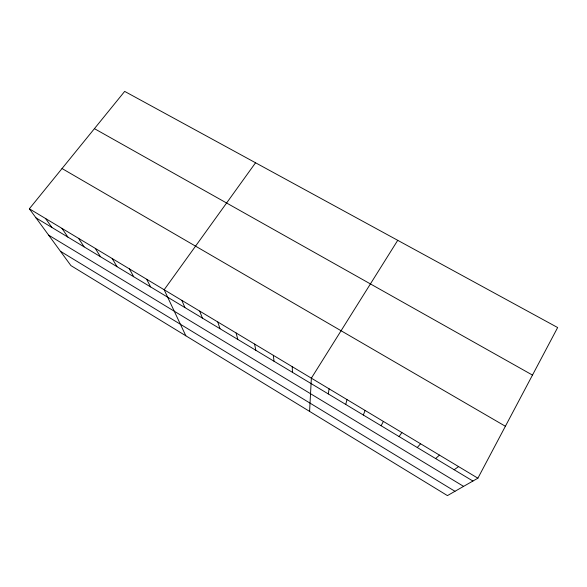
<?xml version="1.0" encoding="UTF-8"?>
<svg xmlns="http://www.w3.org/2000/svg" width="587" height="587" viewBox="0 0 587 587"><rect width="100%" height="100%" fill="white"/><g stroke="black" fill="none" stroke-linecap="round" stroke-linejoin="round"><path stroke-width="0.88" d="M309.591 411.392L311.359 378.175L397.729 240.325M328.316 393.95L329.08 388.814M345.736 404.436L346.99 399.571M363.338 415.038L365.092 410.445M381.124 425.751L383.384 421.429M477.891 478.192L557.65 327.546L124.679 91.396L29.35 208.789L70.91 265.588L447.441 495.604L477.891 478.192L29.35 208.789M399.094 436.574L401.875 432.538M255.55 162.775L164.162 289.758L185.837 335.801M417.262 447.514L420.571 443.765M435.613 458.572L439.465 455.116M454.162 469.747L458.572 466.592M94.426 128.648L532.475 375.086M62.039 168.535L505.385 426.257M36.012 217.894L472.917 481.039M48.648 235.16L463.583 486.374M60.461 251.302L454.969 491.297M45.581 218.533L51.876 227.448M61.98 228.38L67.901 237.097M78.548 238.337L84.088 246.848M95.307 248.404L100.45 256.702M112.242 258.573L116.989 266.667M129.36 268.853L133.697 276.726M146.662 279.251L150.588 286.896M181.845 300.383L184.905 307.573M199.734 311.125L202.346 318.073M217.821 321.984L219.971 328.691M236.106 332.968L237.794 339.425M254.604 344.077L255.815 350.278M273.307 355.318L274.034 361.247M292.223 366.677L292.451 372.341"/></g></svg>
